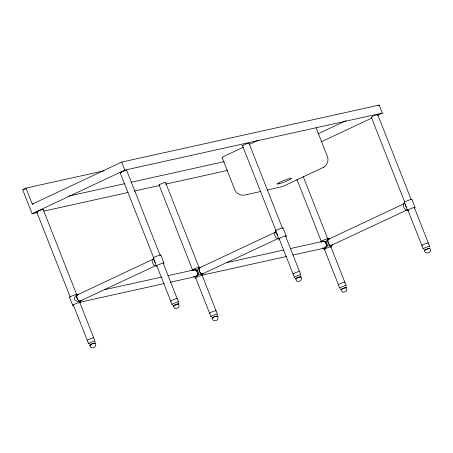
<?xml version="1.0" encoding="UTF-8"?>
<svg xmlns="http://www.w3.org/2000/svg" width="453" height="453" viewBox="0 0 453 453"><rect width="100%" height="100%" fill="white"/><g stroke="black" fill="none" stroke-linecap="round" stroke-linejoin="round"><path stroke-width="0.68" d="M89.949 345.118C92.367 342.559 98.091 342.479 94.949 347.026C93.029 348.736 89.247 347.644 90.396 345.09M95.011 343.097L94.422 343.544M173.391 305.883L178.318 303.844L179.224 306.477L178.391 307.791L175.475 308.686L174.286 307.978L173.391 305.883L174.286 305.735M212.293 318.029C214.705 315.464 220.43 315.39 217.287 319.937C215.368 321.641 211.585 320.554 212.734 317.995M217.355 316.007L216.761 316.454M295.735 278.788C298.148 276.228 303.872 276.154 300.73 280.701C298.81 282.406 295.028 281.319 296.177 278.759M341.069 289.507L345.99 287.468L346.896 290.101L346.064 291.421L343.148 292.315L341.958 291.602L341.069 289.507L341.958 289.365M346.132 287.491L345.537 287.932M424.54 250.181L429.574 248.255L429.342 248.493M194.937 276.596C196.67 277.23 198.199 275.328 198.81 273.918L197.287 270.045L198.663 268.102L199.745 267.921M323.714 248.074C325.447 248.708 326.981 246.811 327.587 245.401L326.064 241.528L327.445 239.586L328.521 239.405M321.63 242.349L321.924 241.834M275.939 231.766L277.355 234.597L278.425 238.227M404.716 203.25L407.281 209.75M193.221 270.254L194.66 269.575L197.287 270.045M321.998 241.738L322.604 241.296M322.536 167.769C326.607 166.404 329.269 160.804 327.417 156.557L316.075 127.769M282.78 186.466L267.044 190.084M153.958 258.674C153.431 260.333 155.866 263.165 156.087 265.316M323.3 167.395L323.986 167.055M428.493 248.94L428.98 248.697M103.986 170.826L25.963 188.103L22.65 189.66L32.123 213.708L37.644 212.485M25.963 188.103L32.276 204.133L121.676 162.095L379.235 105.062L382.394 113.074L377.275 115.481M32.123 213.708L124.835 170.113L382.394 113.074M243.284 147.248L225.622 155.555A8.658 0.878 -21.5 0 0 222.638 157.808M249.592 144.281L258.42 140.13M317.927 133.89L346.03 120.674M377.955 105.662L379.235 105.062M321.647 141.642L372.162 117.888M283.238 186.257L322.106 167.984M155.458 265.781L79.83 301.132A3.465 1.852 64.8 0 1 77.05 298.034A3.465 1.852 64.8 0 1 77.656 294.727L154.054 258.805M278.431 238.386L202.168 274.042A3.465 1.852 64.8 0 1 199.388 270.945A3.465 1.852 64.8 0 1 199.994 267.638L276.392 231.715M407.207 209.869L330.945 245.526A3.465 1.852 64.8 0 1 328.17 242.429A3.465 1.852 64.8 0 1 328.776 239.122L404.535 203.499M90.843 344.971L91.398 344.795M23.341 189.507L25.413 189.048M32.276 204.133L33.658 203.827M68.873 196.03L124.802 183.646M131.019 182.27L224.235 161.625M43.862 211.109L128.103 192.451M134.315 191.075L159.864 185.419M165.39 184.195L227.531 170.436M260.871 191.449L244.41 195.096C240.481 195.798 236.302 193.527 234.818 189.801L222.191 157.74M104.734 289.665L161.772 277.038M167.955 275.667L194.065 269.886M226.902 262.61L283.504 250.079M290.407 248.55L322.847 241.364M80.374 302.134L164.213 283.572M170.396 282.202L195.135 276.721M202.434 275.107L286.641 256.46M292.853 255.084L323.912 248.204M328.776 239.122L329.28 239.088M199.994 267.638L200.503 267.604M77.656 294.727L78.165 294.699M323.436 241.058L326.064 241.528M424.654 250.294C424.172 255.464 433.328 252.327 429.574 248.255M327.587 245.401C328.442 245.747 330.871 246.834 331.069 245.367M198.81 273.918C199.665 274.263 202.095 275.35 202.293 273.884M77.401 295.016L76.874 294.926C75.26 295.713 74.286 297.757 74.609 299.495C75.424 300.888 79.06 302.734 79.954 300.979M411.862 199.394L415.016 207.406M377.751 114.688L411.171 199.524M414.28 207.417L429.586 246.302M371.324 117.253L404.739 202.089M407.847 209.982L423.176 248.861M303.114 176.285L327.729 238.759M330.837 246.653L346.143 285.537M296.947 179.507L321.296 241.324M324.405 249.218L339.733 288.097M283.08 227.91L286.239 235.922M248.974 143.205L282.389 228.04M285.498 235.934L300.809 274.818M242.542 145.77L275.962 230.605M279.071 238.499L294.393 277.378M165.532 182.44L198.907 267.179M201.976 274.96L217.366 314.054M159.099 185.005L192.74 270.401M210.951 316.613L195.804 278.176A4.156 0.419 -21.5 0 1 196.466 277.315A4.156 0.419 -21.5 0 1 201.687 275.311A4.156 0.419 -21.5 0 1 201.896 275.843M160.741 254.999L163.901 263.017M126.636 170.294L160.051 255.135M163.159 263.029L178.471 301.908M121.676 162.095L124.835 170.113M120.204 172.859L153.624 257.7M156.732 265.588L172.055 304.467M43.194 209.535L76.608 294.371M79.717 302.264L95.028 341.143M36.761 212.095L70.181 296.936M73.29 304.829L88.612 343.702M69.586 297.315L72.74 305.333M37.327 212.061A3.465 0.351 -21.5 0 1 39.705 210.543A3.465 0.351 -21.5 0 1 42.893 209.841M87.842 340.305A3.465 0.351 -21.5 0 1 89.807 338.957A3.465 0.351 -21.5 0 1 93.669 337.887M121.336 172.678A3.465 0.351 -21.5 0 1 120.787 172.389A3.465 0.351 -21.5 0 1 125.045 170.622A3.465 0.351 -21.5 0 1 126.336 170.605M170.911 301.126A3.454 0.351 -21.5 0 1 174.088 299.388A3.454 0.351 -21.5 0 1 176.846 298.85M338.578 284.756A3.465 0.351 -21.5 0 1 341.766 283.012A3.465 0.351 -21.5 0 1 344.529 282.474M371.5 117.276A3.465 0.351 -21.5 0 1 374.688 115.532A3.465 0.351 -21.5 0 1 377.457 114.994M422.02 245.52A3.465 0.351 -21.5 0 1 425.208 243.776A3.465 0.351 -21.5 0 1 427.972 243.238M332.162 244.796A3.465 1.852 64.8 0 1 331.454 245.492M406.403 207.134A3.465 1.852 64.8 0 1 405.565 204.66M81.047 300.407A3.465 1.852 64.8 0 1 80.334 301.103M155.288 262.74A3.465 1.852 64.8 0 1 154.45 260.271M80.543 300.56A3.465 2.905 77.5 0 1 80.198 301.324M322.117 241.579A3.465 2.905 77.5 0 1 326.268 244.41A3.465 2.905 77.5 0 1 323.148 248.187M159.666 184.971A3.465 0.351 -21.5 0 1 162.049 183.454A3.465 0.351 -21.5 0 1 165.232 182.746M209.807 313.272A3.454 0.351 -21.5 0 1 212.984 311.534A3.454 0.351 -21.5 0 1 215.741 310.996M243.108 145.73A3.465 0.351 -21.5 0 1 245.073 144.388A3.465 0.351 -21.5 0 1 248.935 143.318M293.238 274.037A3.465 0.351 -21.5 0 1 296.426 272.298A3.465 0.351 -21.5 0 1 299.195 271.755M203.386 273.312A3.465 1.852 64.8 0 1 202.672 274.008M277.627 235.651A3.465 1.852 64.8 0 1 276.789 233.176M193.34 270.096A3.465 2.905 77.5 0 1 197.485 272.933A3.465 2.905 77.5 0 1 194.371 276.704M295.9 278.889A3.092 0.311 -21.5 0 1 296.421 278.238A3.092 0.311 -21.5 0 1 300.305 276.749A3.092 0.311 -21.5 0 1 300.464 277.14M294.575 277.4A3.454 0.351 -21.5 0 1 297.751 275.662A3.454 0.351 -21.5 0 1 300.509 275.124M212.457 318.131A3.092 0.311 -21.5 0 1 212.978 317.474A3.092 0.311 -21.5 0 1 216.862 315.984A3.092 0.311 -21.5 0 1 217.021 316.375M211.517 316.573A3.454 0.351 -21.5 0 1 213.476 315.231A3.454 0.351 -21.5 0 1 217.327 314.167M275.583 231.019A4.156 0.419 -21.5 0 1 278.901 229.122A4.156 0.419 -21.5 0 1 283.034 228.046M279.886 238.782A4.156 0.419 -21.5 0 1 279.224 238.437A4.156 0.419 -21.5 0 1 284.331 236.313A4.156 0.419 -21.5 0 1 285.883 236.29M278.612 238.465A3.635 1.942 64.8 0 1 274.897 235.753A3.635 1.942 64.8 0 1 276.053 231.964M192.14 270.254A4.156 0.419 -21.5 0 1 195.968 268.165A4.156 0.419 -21.5 0 1 199.286 267.513M203.448 273.527A3.635 1.942 64.8 0 1 199.592 271.687A3.635 1.942 64.8 0 1 200.554 267.463M193.278 269.937A3.635 3.052 77.5 0 1 197.678 273.386A3.635 3.052 77.5 0 1 193.573 276.607M69.802 297.349A4.156 0.419 -21.5 0 1 73.624 295.254A4.156 0.419 -21.5 0 1 76.942 294.609M80.685 300.628A3.635 3.052 77.5 0 1 80.317 301.438M73.42 305.288A4.156 0.419 -21.5 0 1 74.122 304.41A4.156 0.419 -21.5 0 1 79.343 302.406A4.156 0.419 -21.5 0 1 79.552 302.932M81.11 300.616A3.635 1.942 64.8 0 1 77.061 298.346A3.635 1.942 64.8 0 1 78.811 294.784M153.244 258.108A4.156 0.419 -21.5 0 1 157.072 256.019A4.156 0.419 -21.5 0 1 160.39 255.367M156.863 266.053A4.156 0.419 -21.5 0 1 159.722 264.229A4.156 0.419 -21.5 0 1 163.544 263.386M155.821 265.781A3.635 1.942 64.8 0 1 152.406 262.4A3.635 1.942 64.8 0 1 153.709 259.054M404.359 202.502A4.156 0.419 -21.5 0 1 408.187 200.407A4.156 0.419 -21.5 0 1 411.505 199.762M408.663 210.266A4.156 0.419 -21.5 0 1 408.204 209.807A4.156 0.419 -21.5 0 1 413.663 207.627A4.156 0.419 -21.5 0 1 414.116 208.086M407.389 209.949A3.635 1.942 64.8 0 1 403.68 207.236A3.635 1.942 64.8 0 1 404.829 203.442M320.917 241.738A4.156 0.419 -21.5 0 1 324.744 239.643A4.156 0.419 -21.5 0 1 328.063 238.997M332.225 245.005A3.635 1.942 64.8 0 1 328.368 243.17A3.635 1.942 64.8 0 1 329.331 238.946M325.22 249.501A4.156 0.419 -21.5 0 1 324.761 249.042A4.156 0.419 -21.5 0 1 330.22 246.862A4.156 0.419 -21.5 0 1 330.673 247.321M321.381 241.874A3.635 3.052 77.5 0 1 326.409 244.394A3.635 3.052 77.5 0 1 322.349 248.091M174.065 305.854A3.092 0.311 -21.5 0 1 173.726 305.509A3.092 0.311 -21.5 0 1 177.786 303.889A3.092 0.311 -21.5 0 1 178.125 304.235M172.236 304.495A3.454 0.351 -21.5 0 1 175.413 302.757A3.454 0.351 -21.5 0 1 178.171 302.213M90.623 345.09A3.092 0.311 -21.5 0 1 90.283 344.744A3.092 0.311 -21.5 0 1 94.343 343.131A3.092 0.311 -21.5 0 1 94.683 343.47M89.179 343.668A3.454 0.351 -21.5 0 1 91.138 342.326A3.454 0.351 -21.5 0 1 94.983 341.256M341.743 289.478A3.092 0.311 -21.5 0 1 341.403 289.139A3.092 0.311 -21.5 0 1 345.458 287.519A3.092 0.311 -21.5 0 1 345.798 287.859M339.909 288.119A3.454 0.351 -21.5 0 1 343.091 286.381A3.454 0.351 -21.5 0 1 345.849 285.843M425.186 250.243A3.092 0.311 -21.5 0 1 424.846 249.903A3.092 0.311 -21.5 0 1 428.9 248.284A3.092 0.311 -21.5 0 1 429.24 248.623M423.351 248.884A3.454 0.351 -21.5 0 1 426.533 247.145A3.454 0.351 -21.5 0 1 429.291 246.608M279.648 183.635A7.695 0.776 -21.5 0 0 291.33 178.595A7.695 0.776 -21.5 0 0 281.851 181.353A7.695 0.776 -21.5 0 0 279.648 183.635"/></g></svg>
